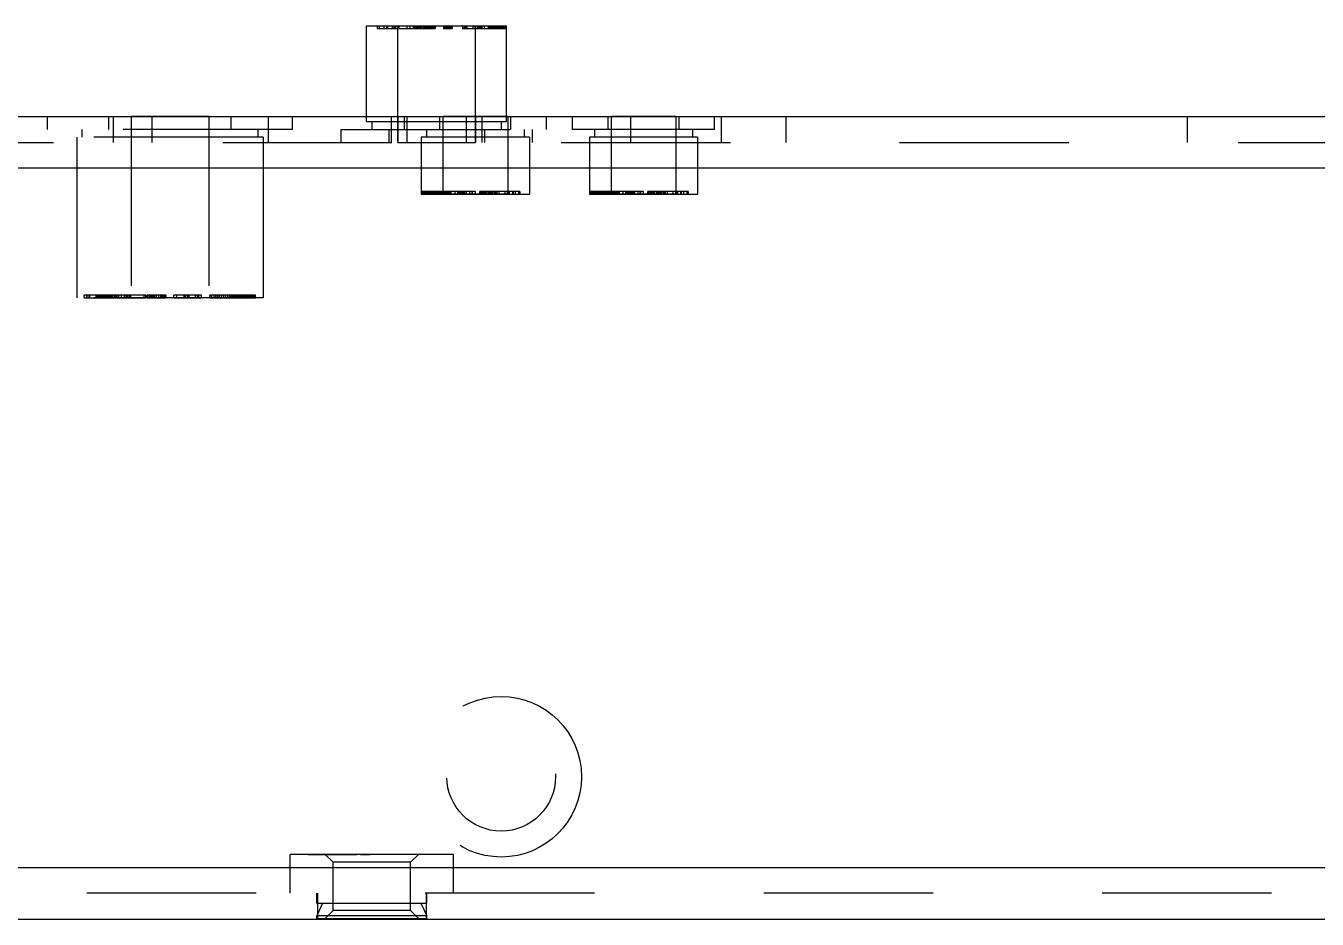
# Model space of a CAD drawing. Header units: millimetres. Extents: x 0 to 1189, y 25 to 866.
# Drawn here: x 193.53 to 243.43, y 264.84 to 299.34 of the extents above; entities that cross this region are included whole.
import ezdxf

# ---------------------------------------------------------------- set-up
doc = ezdxf.new("R2010")
doc.units = ezdxf.units.MM
doc.header["$LTSCALE"] = 65.395
doc.linetypes.add('HIDDEN', pattern=[0.2, 0.1, -0.1])
doc.layers.get('0').update_dxf_attribs({"linetype": 'CONTINUOUS'})
doc.layers.add('02___PRT_ALL_AXES', color=7, linetype='CONTINUOUS')
doc.layers.add('DEFAULT_2', color=8, linetype='HIDDEN')

msp = doc.modelspace()

# ---------------------------------------------------------------- linework, layer by layer
at = {"color": 7, "linetype": 'Continuous'}
for p, q in [((206.702, 295.838), (206.702, 299.338)), ((206.702, 299.338), (212.102, 299.338)), ((207.123, 299.238), (207.123, 299.338)), ((207.123, 299.238), (207.193, 299.238)), ((207.193, 299.238), (207.193, 299.338)), ((207.374, 299.238), (207.374, 299.338)), ((207.374, 299.238), (207.488, 299.238)), ((207.488, 299.238), (207.488, 299.338)), ((207.705, 299.238), (207.705, 299.338)), ((207.705, 299.238), (207.806, 299.238)), ((207.806, 299.238), (207.806, 299.338)), ((208.763, 299.238), (208.763, 299.338)), ((208.763, 299.238), (208.937, 299.238)), ((208.81, 299.338), (208.81, 299.238)), ((208.932, 299.338), (208.932, 299.238)), ((208.937, 299.238), (208.937, 299.338)), ((211.053, 299.238), (211.053, 299.338)), ((211.053, 299.238), (211.151, 299.238)), ((211.151, 299.238), (211.151, 299.338)), ((211.647, 299.238), (211.647, 299.338)), ((211.647, 299.238), (211.703, 299.238)), ((211.703, 299.238), (211.703, 299.338)), ((212.021, 299.238), (212.021, 299.338)), ((212.021, 299.238), (212.051, 299.238)), ((212.051, 299.238), (212.051, 299.338)), ((212.102, 295.838), (212.102, 299.338))]:
    msp.add_line(p, q, dxfattribs=at)
at = {"color": 3, "linetype": 'Continuous'}
for p, q in [((161.902, 295.838), (571.902, 295.838)), ((351.872, 293.838), (160.902, 293.838)), ((160.902, 266.838), (572.902, 266.838)), ((160.902, 264.838), (572.902, 264.838))]:
    msp.add_line(p, q, dxfattribs=at)
at = {"layer": '02___PRT_ALL_AXES', "color": 7, "linetype": 'Continuous'}
for p, q in [((206.702, 295.838), (206.702, 299.338)), ((212.102, 295.838), (212.102, 299.338))]:
    msp.add_line(p, q, dxfattribs=at)
at = {"layer": '02___PRT_ALL_AXES', "color": 8, "linetype": 'HIDDEN'}
for p, q in [((207.902, 294.838), (207.902, 299.338)), ((207.902, 299.338), (210.902, 299.338)), ((210.902, 294.838), (210.902, 299.338)), ((197.602, 295.838), (197.602, 288.838)), ((200.602, 295.838), (197.602, 295.838)), ((200.602, 295.838), (200.602, 288.838)), ((206.702, 295.638), (206.702, 295.838)), ((209.652, 295.838), (209.652, 292.838)), ((212.152, 295.838), (209.652, 295.838)), ((212.102, 295.638), (212.102, 295.838)), ((212.152, 295.838), (212.152, 292.838)), ((216.152, 295.838), (216.152, 292.838)), ((218.652, 295.838), (216.152, 295.838)), ((218.652, 295.838), (218.652, 292.838)), ((195.502, 295.038), (195.502, 288.838)), ((202.702, 295.038), (202.702, 288.838)), ((208.812, 295.038), (208.812, 292.838)), ((212.992, 295.038), (212.992, 292.838)), ((215.312, 295.038), (215.312, 292.838)), ((219.492, 295.038), (219.492, 292.838)), ((207.902, 294.838), (210.902, 294.838)), ((212.152, 292.838), (209.652, 292.838)), ((218.652, 292.838), (216.152, 292.838)), ((202.702, 288.838), (195.502, 288.838))]:
    msp.add_line(p, q, dxfattribs=at)
at = {"layer": 'DEFAULT_2', "color": 8, "linetype": 'HIDDEN'}
for p, q in [((207.193, 299.238), (207.374, 299.238)), ((207.488, 299.238), (207.705, 299.238)), ((207.508, 299.338), (207.508, 299.238)), ((207.749, 299.338), (207.749, 299.238)), ((207.806, 299.238), (208.502, 299.238)), ((207.819, 299.338), (207.819, 299.238)), ((207.947, 299.338), (207.947, 299.238)), ((208.261, 299.338), (208.261, 299.238)), ((208.374, 299.338), (208.374, 299.238)), ((208.502, 299.338), (208.502, 299.238)), ((208.53, 299.338), (208.53, 299.238)), ((208.53, 299.238), (208.763, 299.238)), ((208.538, 299.338), (208.538, 299.238)), ((208.565, 299.338), (208.565, 299.238)), ((208.618, 299.338), (208.618, 299.238)), ((208.632, 299.338), (208.632, 299.238)), ((208.644, 299.338), (208.644, 299.238)), ((208.66, 299.338), (208.66, 299.238)), ((208.676, 299.338), (208.676, 299.238)), ((208.691, 299.338), (208.691, 299.238)), ((208.697, 299.338), (208.697, 299.238)), ((208.712, 299.338), (208.712, 299.238)), ((208.762, 299.338), (208.762, 299.238)), ((208.796, 299.338), (208.796, 299.238)), ((208.815, 299.338), (208.815, 299.238)), ((208.885, 299.338), (208.885, 299.238)), ((208.887, 299.338), (208.887, 299.238)), ((208.905, 299.338), (208.905, 299.238)), ((208.922, 299.338), (208.922, 299.238)), ((208.937, 299.238), (209.353, 299.238)), ((208.986, 299.338), (208.986, 299.238)), ((208.992, 299.338), (208.992, 299.238)), ((209.004, 299.338), (209.004, 299.238)), ((209.017, 299.338), (209.017, 299.238)), ((209.034, 299.338), (209.034, 299.238)), ((209.039, 299.338), (209.039, 299.238)), ((209.073, 299.338), (209.073, 299.238)), ((209.075, 299.338), (209.075, 299.238)), ((209.084, 299.338), (209.084, 299.238)), ((209.104, 299.338), (209.104, 299.238)), ((209.107, 299.338), (209.107, 299.238)), ((209.133, 299.338), (209.133, 299.238)), ((209.135, 299.338), (209.135, 299.238)), ((209.157, 299.338), (209.157, 299.238)), ((209.158, 299.338), (209.158, 299.238)), ((209.162, 299.338), (209.162, 299.238)), ((209.171, 299.338), (209.171, 299.238)), ((209.177, 299.338), (209.177, 299.238)), ((209.18, 299.338), (209.18, 299.238)), ((209.184, 299.338), (209.184, 299.238)), ((209.213, 299.338), (209.213, 299.238)), ((209.223, 299.338), (209.223, 299.238)), ((209.231, 299.338), (209.231, 299.238)), ((209.242, 299.338), (209.242, 299.238)), ((209.251, 299.338), (209.251, 299.238)), ((209.253, 299.338), (209.253, 299.238)), ((209.264, 299.338), (209.264, 299.238)), ((209.279, 299.338), (209.279, 299.238)), ((209.282, 299.338), (209.282, 299.238)), ((209.286, 299.338), (209.286, 299.238)), ((209.306, 299.338), (209.306, 299.238)), ((209.344, 299.338), (209.344, 299.238)), ((209.35, 299.338), (209.35, 299.238)), ((209.353, 299.338), (209.353, 299.238)), ((209.67, 299.338), (209.67, 299.238)), ((209.67, 299.238), (210.009, 299.238)), ((209.686, 299.338), (209.686, 299.238)), ((209.724, 299.338), (209.724, 299.238)), ((209.749, 299.338), (209.749, 299.238)), ((209.779, 299.338), (209.779, 299.238)), ((209.811, 299.338), (209.811, 299.238)), ((209.819, 299.338), (209.819, 299.238)), ((209.82, 299.338), (209.82, 299.238)), ((209.828, 299.338), (209.828, 299.238)), ((209.851, 299.338), (209.851, 299.238)), ((209.86, 299.338), (209.86, 299.238)), ((209.86, 299.338), (209.86, 299.238)), ((209.869, 299.338), (209.869, 299.238)), ((209.9, 299.338), (209.9, 299.238)), ((209.931, 299.338), (209.931, 299.238)), ((209.956, 299.338), (209.956, 299.238)), ((209.993, 299.338), (209.993, 299.238)), ((210.009, 299.338), (210.009, 299.238)), ((210.4, 299.338), (210.4, 299.238)), ((210.4, 299.238), (211.053, 299.238)), ((210.467, 299.338), (210.467, 299.238)), ((210.475, 299.338), (210.475, 299.238)), ((210.518, 299.338), (210.518, 299.238)), ((210.567, 299.338), (210.567, 299.238)), ((210.569, 299.338), (210.569, 299.238)), ((210.804, 299.338), (210.804, 299.238)), ((210.879, 299.338), (210.879, 299.238)), ((210.906, 299.338), (210.906, 299.238)), ((210.979, 299.338), (210.979, 299.238)), ((210.981, 299.338), (210.981, 299.238)), ((211.074, 299.338), (211.074, 299.238)), ((211.106, 299.338), (211.106, 299.238)), ((211.134, 299.338), (211.134, 299.238)), ((211.149, 299.338), (211.149, 299.238)), ((211.151, 299.238), (211.647, 299.238)), ((211.238, 299.338), (211.238, 299.238)), ((211.398, 299.338), (211.398, 299.238)), ((211.4, 299.338), (211.4, 299.238)), ((211.428, 299.338), (211.428, 299.238)), ((211.438, 299.338), (211.438, 299.238)), ((211.471, 299.338), (211.471, 299.238)), ((211.504, 299.338), (211.504, 299.238)), ((211.507, 299.338), (211.507, 299.238)), ((211.519, 299.338), (211.519, 299.238)), ((211.531, 299.338), (211.531, 299.238)), ((211.551, 299.338), (211.551, 299.238)), ((211.556, 299.338), (211.556, 299.238)), ((211.558, 299.338), (211.558, 299.238)), ((211.57, 299.338), (211.57, 299.238)), ((211.614, 299.338), (211.614, 299.238)), ((211.626, 299.338), (211.626, 299.238)), ((211.653, 299.338), (211.653, 299.238)), ((211.697, 299.338), (211.697, 299.238)), ((211.703, 299.238), (212.021, 299.238)), ((211.706, 299.338), (211.706, 299.238)), ((211.733, 299.338), (211.733, 299.238)), ((211.764, 299.338), (211.764, 299.238)), ((211.766, 299.338), (211.766, 299.238)), ((211.798, 299.338), (211.798, 299.238)), ((211.805, 299.338), (211.805, 299.238)), ((211.825, 299.338), (211.825, 299.238)), ((211.849, 299.338), (211.849, 299.238)), ((211.863, 299.338), (211.863, 299.238)), ((211.88, 299.338), (211.88, 299.238)), ((211.894, 299.338), (211.894, 299.238)), ((211.916, 299.338), (211.916, 299.238)), ((211.919, 299.338), (211.919, 299.238)), ((211.944, 299.338), (211.944, 299.238)), ((211.944, 299.338), (211.944, 299.238)), ((211.947, 299.338), (211.947, 299.238)), ((211.98, 299.338), (211.98, 299.238)), ((212.013, 299.338), (212.013, 299.238)), ((212.051, 299.238), (212.052, 299.238)), ((212.052, 299.338), (212.052, 299.238)), ((194.368, 295.338), (194.368, 295.838)), ((196.735, 295.338), (196.735, 295.838)), ((196.902, 295.838), (196.902, 294.838)), ((197.602, 295.838), (197.602, 294.838)), ((198.402, 295.838), (198.402, 294.838)), ((200.602, 295.838), (200.602, 294.838)), ((201.469, 295.338), (201.469, 295.838)), ((202.902, 295.838), (202.902, 294.838)), ((203.836, 295.338), (203.836, 295.838)), ((206.702, 295.638), (206.702, 295.838)), ((206.702, 295.638), (212.102, 295.638)), ((206.902, 295.638), (206.902, 295.338)), ((207.652, 295.838), (207.652, 294.838)), ((207.902, 295.838), (207.902, 294.838)), ((208.16, 295.338), (208.16, 295.838)), ((208.252, 295.838), (208.252, 294.838)), ((209.531, 295.338), (209.531, 295.838)), ((209.652, 295.838), (209.652, 294.838)), ((210.552, 295.838), (210.552, 294.838)), ((210.902, 295.838), (210.902, 294.838)), ((211.152, 295.838), (211.152, 294.838)), ((211.902, 295.638), (211.902, 295.338)), ((212.102, 295.638), (212.102, 295.838)), ((212.152, 295.838), (212.152, 294.838)), ((212.273, 295.338), (212.273, 295.838)), ((213.645, 295.338), (213.645, 295.838)), ((214.66, 295.338), (214.66, 295.838)), ((216.031, 295.338), (216.031, 295.838)), ((216.152, 295.838), (216.152, 294.838)), ((216.902, 295.838), (216.902, 294.838)), ((218.652, 295.838), (218.652, 294.838)), ((218.773, 295.338), (218.773, 295.838)), ((220.145, 295.338), (220.145, 295.838)), ((220.402, 295.838), (220.402, 294.838)), ((222.902, 295.838), (222.902, 294.838)), ((238.402, 295.838), (238.402, 294.838)), ((203.836, 295.338), (194.368, 295.338)), ((195.502, 295.038), (195.502, 288.838)), ((202.702, 295.038), (195.502, 295.038)), ((195.702, 295.338), (195.702, 295.038)), ((202.502, 295.338), (202.502, 295.038)), ((202.702, 295.038), (202.702, 288.838)), ((205.707, 295.338), (205.707, 294.838)), ((205.707, 295.338), (213.645, 295.338)), ((207.555, 295.338), (207.555, 294.838)), ((208.812, 295.038), (208.812, 292.838)), ((212.992, 295.038), (208.812, 295.038)), ((209.012, 295.338), (209.012, 295.038)), ((211.25, 295.338), (211.25, 294.838)), ((212.792, 295.338), (212.792, 295.038)), ((212.992, 295.038), (212.992, 292.838)), ((213.097, 295.338), (213.097, 294.838)), ((220.145, 295.338), (214.66, 295.338)), ((215.312, 295.038), (215.312, 292.838)), ((219.492, 295.038), (215.312, 295.038)), ((215.512, 295.338), (215.512, 295.038)), ((219.292, 295.338), (219.292, 295.038)), ((219.492, 295.038), (219.492, 292.838)), ((161.902, 294.838), (351.872, 294.838)), ((208.839, 292.838), (208.839, 292.938)), ((210.22, 292.938), (208.839, 292.938)), ((208.842, 292.838), (208.842, 292.938)), ((208.86, 292.838), (208.86, 292.938)), ((208.862, 292.938), (208.862, 292.838)), ((208.881, 292.838), (208.881, 292.938)), ((208.886, 292.838), (208.886, 292.938)), ((208.914, 292.838), (208.914, 292.938)), ((208.915, 292.838), (208.915, 292.938)), ((208.92, 292.838), (208.92, 292.938)), ((208.924, 292.838), (208.924, 292.938)), ((208.926, 292.838), (208.926, 292.938)), ((208.931, 292.838), (208.931, 292.938)), ((208.948, 292.838), (208.948, 292.938)), ((208.959, 292.838), (208.959, 292.938)), ((208.961, 292.838), (208.961, 292.938)), ((208.964, 292.838), (208.964, 292.938)), ((208.975, 292.838), (208.975, 292.938)), ((208.979, 292.838), (208.979, 292.938)), ((209.013, 292.838), (209.013, 292.938)), ((209.014, 292.838), (209.014, 292.938)), ((209.02, 292.838), (209.02, 292.938)), ((209.033, 292.838), (209.033, 292.938)), ((209.046, 292.838), (209.046, 292.938)), ((209.06, 292.838), (209.06, 292.938)), ((209.081, 292.838), (209.081, 292.938)), ((209.097, 292.838), (209.097, 292.938)), ((209.13, 292.838), (209.13, 292.938)), ((209.135, 292.838), (209.135, 292.938)), ((209.166, 292.838), (209.166, 292.938)), ((209.173, 292.838), (209.173, 292.938)), ((209.177, 292.838), (209.177, 292.938)), ((209.206, 292.838), (209.206, 292.938)), ((209.224, 292.838), (209.224, 292.938)), ((209.235, 292.838), (209.235, 292.938)), ((209.237, 292.838), (209.237, 292.938)), ((209.244, 292.838), (209.244, 292.938)), ((209.261, 292.838), (209.261, 292.938)), ((209.277, 292.838), (209.277, 292.938)), ((209.282, 292.838), (209.282, 292.938)), ((209.288, 292.838), (209.288, 292.938)), ((209.3, 292.838), (209.3, 292.938)), ((209.302, 292.838), (209.302, 292.938)), ((209.314, 292.838), (209.314, 292.938)), ((209.329, 292.838), (209.329, 292.938)), ((209.343, 292.838), (209.343, 292.938)), ((209.365, 292.838), (209.365, 292.938)), ((209.378, 292.838), (209.378, 292.938)), ((209.385, 292.838), (209.385, 292.938)), ((209.391, 292.838), (209.391, 292.938)), ((209.392, 292.838), (209.392, 292.938)), ((209.403, 292.838), (209.403, 292.938)), ((209.409, 292.838), (209.409, 292.938)), ((209.418, 292.838), (209.418, 292.938)), ((209.423, 292.838), (209.423, 292.938)), ((209.429, 292.838), (209.429, 292.938)), ((209.43, 292.838), (209.43, 292.938)), ((209.436, 292.838), (209.436, 292.938)), ((209.444, 292.838), (209.444, 292.938)), ((209.447, 292.838), (209.447, 292.938)), ((209.457, 292.838), (209.457, 292.938)), ((209.458, 292.838), (209.458, 292.938)), ((209.46, 292.838), (209.46, 292.938)), ((209.464, 292.838), (209.464, 292.938)), ((209.468, 292.838), (209.468, 292.938)), ((209.469, 292.838), (209.469, 292.938)), ((209.478, 292.838), (209.478, 292.938)), ((209.492, 292.838), (209.492, 292.938)), ((209.493, 292.838), (209.493, 292.938)), ((209.5, 292.838), (209.5, 292.938)), ((209.519, 292.838), (209.519, 292.938)), ((209.526, 292.838), (209.526, 292.938)), ((209.531, 292.838), (209.531, 292.938)), ((209.534, 292.838), (209.534, 292.938)), ((209.534, 292.838), (209.534, 292.938)), ((209.536, 292.838), (209.536, 292.938)), ((209.537, 292.938), (209.537, 292.838)), ((209.539, 292.838), (209.539, 292.938)), ((209.54, 292.838), (209.54, 292.938)), ((209.542, 292.838), (209.542, 292.938)), ((209.544, 292.838), (209.544, 292.938)), ((209.545, 292.838), (209.545, 292.938)), ((209.551, 292.838), (209.551, 292.938)), ((209.559, 292.838), (209.559, 292.938)), ((209.578, 292.838), (209.578, 292.938)), ((209.586, 292.838), (209.586, 292.938)), ((209.601, 292.838), (209.601, 292.938)), ((209.609, 292.938), (209.609, 292.838)), ((209.618, 292.838), (209.618, 292.938)), ((209.654, 292.838), (209.654, 292.938)), ((209.669, 292.838), (209.669, 292.938)), ((209.672, 292.838), (209.672, 292.938)), ((209.673, 292.838), (209.673, 292.938)), ((209.708, 292.838), (209.708, 292.938)), ((209.721, 292.838), (209.721, 292.938)), ((209.757, 292.838), (209.757, 292.938)), ((209.757, 292.838), (209.757, 292.938)), ((209.761, 292.838), (209.761, 292.938)), ((209.776, 292.838), (209.776, 292.938)), ((209.791, 292.838), (209.791, 292.938)), ((209.821, 292.838), (209.821, 292.938)), ((209.823, 292.838), (209.823, 292.938)), ((209.828, 292.838), (209.828, 292.938)), ((209.838, 292.838), (209.838, 292.938)), ((209.843, 292.838), (209.843, 292.938)), ((209.879, 292.838), (209.879, 292.938)), ((209.889, 292.838), (209.889, 292.938)), ((209.891, 292.838), (209.891, 292.938)), ((209.895, 292.838), (209.895, 292.938)), ((209.937, 292.838), (209.937, 292.938)), ((209.965, 292.838), (209.965, 292.938)), ((209.974, 292.838), (209.974, 292.938)), ((210.117, 292.838), (210.117, 292.938)), ((210.22, 292.838), (210.22, 292.938)), ((210.235, 292.838), (210.235, 292.938)), ((210.902, 292.938), (210.235, 292.938)), ((210.236, 292.838), (210.236, 292.938)), ((210.252, 292.838), (210.252, 292.938)), ((210.282, 292.838), (210.282, 292.938)), ((210.297, 292.838), (210.297, 292.938)), ((210.312, 292.838), (210.312, 292.938)), ((210.322, 292.838), (210.322, 292.938)), ((210.324, 292.838), (210.324, 292.938)), ((210.343, 292.838), (210.343, 292.938)), ((210.347, 292.838), (210.347, 292.938)), ((210.353, 292.838), (210.353, 292.938)), ((210.368, 292.838), (210.368, 292.938)), ((210.38, 292.838), (210.38, 292.938)), ((210.394, 292.838), (210.394, 292.938)), ((210.411, 292.938), (210.411, 292.838)), ((210.422, 292.838), (210.422, 292.938)), ((210.432, 292.838), (210.432, 292.938)), ((210.434, 292.838), (210.434, 292.938)), ((210.481, 292.838), (210.481, 292.938)), ((210.485, 292.838), (210.485, 292.938)), ((210.541, 292.838), (210.541, 292.938)), ((210.56, 292.838), (210.56, 292.938)), ((210.691, 292.838), (210.691, 292.938)), ((210.763, 292.938), (210.763, 292.838)), ((210.798, 292.838), (210.798, 292.938)), ((210.902, 292.838), (210.902, 292.938)), ((211.07, 292.838), (211.07, 292.938)), ((212.625, 292.938), (211.07, 292.938)), ((211.073, 292.838), (211.073, 292.938)), ((211.081, 292.838), (211.081, 292.938)), ((211.11, 292.838), (211.11, 292.938)), ((211.111, 292.838), (211.111, 292.938)), ((211.151, 292.838), (211.151, 292.938)), ((211.157, 292.838), (211.157, 292.938)), ((211.158, 292.838), (211.158, 292.938)), ((211.165, 292.838), (211.165, 292.938)), ((211.173, 292.838), (211.173, 292.938)), ((211.198, 292.838), (211.198, 292.938)), ((211.207, 292.838), (211.207, 292.938)), ((211.209, 292.838), (211.209, 292.938)), ((211.214, 292.938), (211.214, 292.838)), ((211.239, 292.838), (211.239, 292.938)), ((211.273, 292.838), (211.273, 292.938)), ((211.295, 292.838), (211.295, 292.938)), ((211.329, 292.838), (211.329, 292.938)), ((211.397, 292.838), (211.397, 292.938)), ((211.403, 292.838), (211.403, 292.938)), ((211.453, 292.838), (211.453, 292.938)), ((211.461, 292.838), (211.461, 292.938)), ((211.494, 292.838), (211.494, 292.938)), ((211.534, 292.838), (211.534, 292.938)), ((211.564, 292.838), (211.564, 292.938)), ((211.591, 292.838), (211.591, 292.938)), ((211.656, 292.838), (211.656, 292.938)), ((211.704, 292.838), (211.704, 292.938)), ((211.719, 292.938), (211.719, 292.838)), ((211.747, 292.838), (211.747, 292.938)), ((211.824, 292.838), (211.824, 292.938)), ((212.052, 292.838), (212.052, 292.938)), ((212.137, 292.938), (212.137, 292.838)), ((212.143, 292.838), (212.143, 292.938)), ((212.189, 292.838), (212.189, 292.938)), ((212.207, 292.938), (212.207, 292.838)), ((212.348, 292.838), (212.348, 292.938)), ((212.36, 292.938), (212.36, 292.838)), ((212.442, 292.938), (212.442, 292.838)), ((212.573, 292.938), (212.573, 292.838)), ((212.625, 292.938), (212.625, 292.838)), ((215.339, 292.838), (215.339, 292.938)), ((216.72, 292.938), (215.339, 292.938)), ((215.342, 292.838), (215.342, 292.938)), ((215.36, 292.838), (215.36, 292.938)), ((215.362, 292.938), (215.362, 292.838)), ((215.381, 292.838), (215.381, 292.938)), ((215.386, 292.838), (215.386, 292.938)), ((215.414, 292.838), (215.414, 292.938)), ((215.415, 292.838), (215.415, 292.938)), ((215.42, 292.838), (215.42, 292.938)), ((215.424, 292.838), (215.424, 292.938)), ((215.426, 292.838), (215.426, 292.938)), ((215.431, 292.838), (215.431, 292.938)), ((215.448, 292.838), (215.448, 292.938)), ((215.459, 292.838), (215.459, 292.938)), ((215.461, 292.838), (215.461, 292.938)), ((215.464, 292.838), (215.464, 292.938)), ((215.475, 292.838), (215.475, 292.938)), ((215.479, 292.838), (215.479, 292.938)), ((215.513, 292.838), (215.513, 292.938)), ((215.514, 292.838), (215.514, 292.938)), ((215.52, 292.838), (215.52, 292.938)), ((215.533, 292.838), (215.533, 292.938)), ((215.546, 292.838), (215.546, 292.938)), ((215.56, 292.838), (215.56, 292.938)), ((215.581, 292.838), (215.581, 292.938)), ((215.597, 292.838), (215.597, 292.938)), ((215.63, 292.838), (215.63, 292.938)), ((215.635, 292.838), (215.635, 292.938)), ((215.666, 292.838), (215.666, 292.938)), ((215.673, 292.838), (215.673, 292.938)), ((215.677, 292.838), (215.677, 292.938)), ((215.706, 292.838), (215.706, 292.938)), ((215.724, 292.838), (215.724, 292.938)), ((215.735, 292.838), (215.735, 292.938)), ((215.737, 292.838), (215.737, 292.938)), ((215.744, 292.838), (215.744, 292.938)), ((215.761, 292.838), (215.761, 292.938)), ((215.777, 292.838), (215.777, 292.938)), ((215.782, 292.838), (215.782, 292.938)), ((215.788, 292.838), (215.788, 292.938)), ((215.8, 292.838), (215.8, 292.938)), ((215.802, 292.838), (215.802, 292.938)), ((215.814, 292.838), (215.814, 292.938)), ((215.829, 292.838), (215.829, 292.938)), ((215.843, 292.838), (215.843, 292.938)), ((215.865, 292.838), (215.865, 292.938)), ((215.878, 292.838), (215.878, 292.938)), ((215.885, 292.838), (215.885, 292.938)), ((215.891, 292.838), (215.891, 292.938)), ((215.892, 292.838), (215.892, 292.938)), ((215.903, 292.838), (215.903, 292.938)), ((215.909, 292.838), (215.909, 292.938)), ((215.918, 292.838), (215.918, 292.938)), ((215.923, 292.838), (215.923, 292.938)), ((215.929, 292.838), (215.929, 292.938)), ((215.93, 292.838), (215.93, 292.938)), ((215.936, 292.838), (215.936, 292.938)), ((215.944, 292.838), (215.944, 292.938)), ((215.947, 292.838), (215.947, 292.938)), ((215.957, 292.838), (215.957, 292.938)), ((215.958, 292.838), (215.958, 292.938)), ((215.96, 292.838), (215.96, 292.938)), ((215.964, 292.838), (215.964, 292.938)), ((215.968, 292.838), (215.968, 292.938)), ((215.969, 292.838), (215.969, 292.938)), ((215.978, 292.838), (215.978, 292.938)), ((215.992, 292.838), (215.992, 292.938)), ((215.993, 292.838), (215.993, 292.938)), ((216, 292.838), (216, 292.938)), ((216.019, 292.838), (216.019, 292.938)), ((216.026, 292.838), (216.026, 292.938)), ((216.031, 292.838), (216.031, 292.938)), ((216.034, 292.838), (216.034, 292.938)), ((216.034, 292.838), (216.034, 292.938)), ((216.036, 292.838), (216.036, 292.938)), ((216.037, 292.938), (216.037, 292.838)), ((216.039, 292.838), (216.039, 292.938)), ((216.04, 292.838), (216.04, 292.938)), ((216.042, 292.838), (216.042, 292.938)), ((216.044, 292.838), (216.044, 292.938)), ((216.045, 292.838), (216.045, 292.938)), ((216.051, 292.838), (216.051, 292.938)), ((216.059, 292.838), (216.059, 292.938)), ((216.078, 292.838), (216.078, 292.938)), ((216.086, 292.838), (216.086, 292.938)), ((216.101, 292.838), (216.101, 292.938)), ((216.109, 292.938), (216.109, 292.838)), ((216.118, 292.838), (216.118, 292.938)), ((216.154, 292.838), (216.154, 292.938)), ((216.169, 292.838), (216.169, 292.938)), ((216.172, 292.838), (216.172, 292.938)), ((216.173, 292.838), (216.173, 292.938)), ((216.208, 292.838), (216.208, 292.938)), ((216.221, 292.838), (216.221, 292.938)), ((216.257, 292.838), (216.257, 292.938)), ((216.257, 292.838), (216.257, 292.938)), ((216.261, 292.838), (216.261, 292.938)), ((216.276, 292.838), (216.276, 292.938)), ((216.291, 292.838), (216.291, 292.938)), ((216.321, 292.838), (216.321, 292.938)), ((216.323, 292.838), (216.323, 292.938)), ((216.328, 292.838), (216.328, 292.938)), ((216.338, 292.838), (216.338, 292.938)), ((216.343, 292.838), (216.343, 292.938)), ((216.379, 292.838), (216.379, 292.938)), ((216.389, 292.838), (216.389, 292.938)), ((216.391, 292.838), (216.391, 292.938)), ((216.395, 292.838), (216.395, 292.938)), ((216.437, 292.838), (216.437, 292.938)), ((216.465, 292.838), (216.465, 292.938)), ((216.474, 292.838), (216.474, 292.938)), ((216.617, 292.838), (216.617, 292.938)), ((216.72, 292.838), (216.72, 292.938)), ((216.735, 292.838), (216.735, 292.938)), ((217.402, 292.938), (216.735, 292.938)), ((216.736, 292.838), (216.736, 292.938)), ((216.752, 292.838), (216.752, 292.938)), ((216.782, 292.838), (216.782, 292.938)), ((216.797, 292.838), (216.797, 292.938)), ((216.812, 292.838), (216.812, 292.938)), ((216.822, 292.838), (216.822, 292.938)), ((216.824, 292.838), (216.824, 292.938)), ((216.843, 292.838), (216.843, 292.938)), ((216.847, 292.838), (216.847, 292.938)), ((216.853, 292.838), (216.853, 292.938)), ((216.868, 292.838), (216.868, 292.938)), ((216.88, 292.838), (216.88, 292.938)), ((216.894, 292.838), (216.894, 292.938)), ((216.911, 292.938), (216.911, 292.838)), ((216.922, 292.838), (216.922, 292.938)), ((216.932, 292.838), (216.932, 292.938)), ((216.934, 292.838), (216.934, 292.938)), ((216.981, 292.838), (216.981, 292.938)), ((216.985, 292.838), (216.985, 292.938)), ((217.041, 292.838), (217.041, 292.938)), ((217.06, 292.838), (217.06, 292.938)), ((217.191, 292.838), (217.191, 292.938)), ((217.263, 292.938), (217.263, 292.838)), ((217.298, 292.838), (217.298, 292.938)), ((217.402, 292.838), (217.402, 292.938)), ((217.57, 292.838), (217.57, 292.938)), ((219.125, 292.938), (217.57, 292.938)), ((217.573, 292.838), (217.573, 292.938)), ((217.581, 292.838), (217.581, 292.938)), ((217.61, 292.838), (217.61, 292.938)), ((217.611, 292.838), (217.611, 292.938)), ((217.651, 292.838), (217.651, 292.938)), ((217.657, 292.838), (217.657, 292.938)), ((217.658, 292.838), (217.658, 292.938)), ((217.665, 292.838), (217.665, 292.938)), ((217.673, 292.838), (217.673, 292.938)), ((217.698, 292.838), (217.698, 292.938)), ((217.707, 292.838), (217.707, 292.938)), ((217.709, 292.838), (217.709, 292.938)), ((217.714, 292.938), (217.714, 292.838)), ((217.739, 292.838), (217.739, 292.938)), ((217.773, 292.838), (217.773, 292.938)), ((217.795, 292.838), (217.795, 292.938)), ((217.829, 292.838), (217.829, 292.938)), ((217.897, 292.838), (217.897, 292.938)), ((217.903, 292.838), (217.903, 292.938)), ((217.953, 292.838), (217.953, 292.938)), ((217.961, 292.838), (217.961, 292.938)), ((217.994, 292.838), (217.994, 292.938)), ((218.034, 292.838), (218.034, 292.938)), ((218.064, 292.838), (218.064, 292.938)), ((218.091, 292.838), (218.091, 292.938)), ((218.156, 292.838), (218.156, 292.938)), ((218.204, 292.838), (218.204, 292.938)), ((218.219, 292.938), (218.219, 292.838)), ((218.247, 292.838), (218.247, 292.938)), ((218.324, 292.838), (218.324, 292.938)), ((218.552, 292.838), (218.552, 292.938)), ((218.637, 292.938), (218.637, 292.838)), ((218.643, 292.838), (218.643, 292.938)), ((218.689, 292.838), (218.689, 292.938)), ((218.707, 292.938), (218.707, 292.838)), ((218.848, 292.838), (218.848, 292.938)), ((218.86, 292.938), (218.86, 292.838)), ((218.942, 292.938), (218.942, 292.838)), ((219.073, 292.938), (219.073, 292.838)), ((219.125, 292.938), (219.125, 292.838)), ((208.812, 292.838), (212.992, 292.838)), ((215.312, 292.838), (219.492, 292.838)), ((195.785, 288.838), (195.785, 288.938)), ((198.167, 288.938), (195.785, 288.938)), ((195.89, 288.838), (195.89, 288.938)), ((195.907, 288.838), (195.907, 288.938)), ((195.985, 288.838), (195.985, 288.938)), ((196.012, 288.838), (196.012, 288.938)), ((196.246, 288.838), (196.246, 288.938)), ((196.256, 288.838), (196.256, 288.938)), ((196.272, 288.838), (196.272, 288.938)), ((196.296, 288.838), (196.296, 288.938)), ((196.32, 288.838), (196.32, 288.938)), ((196.362, 288.838), (196.362, 288.938)), ((196.375, 288.838), (196.375, 288.938)), ((196.376, 288.838), (196.376, 288.938)), ((196.398, 288.838), (196.398, 288.938)), ((196.403, 288.838), (196.403, 288.938)), ((196.407, 288.838), (196.407, 288.938)), ((196.418, 288.838), (196.418, 288.938)), ((196.442, 288.838), (196.442, 288.938)), ((196.466, 288.838), (196.466, 288.938)), ((196.499, 288.838), (196.499, 288.938)), ((196.519, 288.838), (196.519, 288.938)), ((196.541, 288.838), (196.541, 288.938)), ((196.561, 288.838), (196.561, 288.938)), ((196.57, 288.838), (196.57, 288.938)), ((196.608, 288.838), (196.608, 288.938)), ((196.628, 288.838), (196.628, 288.938)), ((196.631, 288.838), (196.631, 288.938)), ((196.642, 288.838), (196.642, 288.938)), ((196.659, 288.838), (196.659, 288.938)), ((196.665, 288.838), (196.665, 288.938)), ((196.683, 288.838), (196.683, 288.938)), ((196.699, 288.838), (196.699, 288.938)), ((196.721, 288.838), (196.721, 288.938)), ((196.726, 288.838), (196.726, 288.938)), ((196.73, 288.838), (196.73, 288.938)), ((196.733, 288.838), (196.733, 288.938)), ((196.734, 288.838), (196.734, 288.938)), ((196.74, 288.838), (196.74, 288.938)), ((196.765, 288.838), (196.765, 288.938)), ((196.781, 288.838), (196.781, 288.938)), ((196.81, 288.838), (196.81, 288.938)), ((196.816, 288.838), (196.816, 288.938)), ((196.823, 288.838), (196.823, 288.938)), ((196.836, 288.838), (196.836, 288.938)), ((196.839, 288.838), (196.839, 288.938)), ((196.859, 288.838), (196.859, 288.938)), ((196.892, 288.838), (196.892, 288.938)), ((196.962, 288.838), (196.962, 288.938)), ((196.976, 288.838), (196.976, 288.938)), ((197.026, 288.838), (197.026, 288.938)), ((197.057, 288.838), (197.057, 288.938)), ((197.132, 288.838), (197.132, 288.938)), ((197.231, 288.838), (197.231, 288.938)), ((197.344, 288.838), (197.344, 288.938)), ((197.406, 288.838), (197.406, 288.938)), ((197.449, 288.838), (197.449, 288.938)), ((197.48, 288.838), (197.48, 288.938)), ((197.538, 288.838), (197.538, 288.938)), ((197.585, 288.838), (197.585, 288.938)), ((198.11, 288.838), (198.11, 288.938)), ((198.167, 288.838), (198.167, 288.938)), ((198.215, 288.838), (198.215, 288.938)), ((198.954, 288.938), (198.215, 288.938)), ((198.217, 288.838), (198.217, 288.938)), ((198.243, 288.838), (198.243, 288.938)), ((198.31, 288.838), (198.31, 288.938)), ((198.331, 288.838), (198.331, 288.938)), ((198.338, 288.838), (198.338, 288.938)), ((198.344, 288.838), (198.344, 288.938)), ((198.374, 288.838), (198.374, 288.938)), ((198.385, 288.838), (198.385, 288.938)), ((198.428, 288.838), (198.428, 288.938)), ((198.454, 288.838), (198.454, 288.938)), ((198.484, 288.838), (198.484, 288.938)), ((198.506, 288.838), (198.506, 288.938)), ((198.566, 288.838), (198.566, 288.938)), ((198.588, 288.838), (198.588, 288.938)), ((198.672, 288.838), (198.672, 288.938)), ((198.674, 288.838), (198.674, 288.938)), ((198.743, 288.838), (198.743, 288.938)), ((198.762, 288.838), (198.762, 288.938)), ((198.795, 288.838), (198.795, 288.938)), ((198.831, 288.838), (198.831, 288.938)), ((198.859, 288.838), (198.859, 288.938)), ((198.914, 288.838), (198.914, 288.938)), ((198.954, 288.838), (198.954, 288.938)), ((199.25, 288.838), (199.25, 288.938)), ((200.325, 288.938), (199.25, 288.938)), ((199.371, 288.838), (199.371, 288.938)), ((199.651, 288.838), (199.651, 288.938)), ((199.684, 288.838), (199.684, 288.938)), ((199.7, 288.838), (199.7, 288.938)), ((199.784, 288.838), (199.784, 288.938)), ((199.811, 288.838), (199.811, 288.938)), ((199.844, 288.838), (199.844, 288.938)), ((200.092, 288.838), (200.092, 288.938)), ((200.165, 288.838), (200.165, 288.938)), ((200.181, 288.838), (200.181, 288.938)), ((200.212, 288.838), (200.212, 288.938)), ((200.325, 288.838), (200.325, 288.938)), ((200.649, 288.838), (200.649, 288.938)), ((202.403, 288.938), (200.649, 288.938)), ((200.711, 288.838), (200.711, 288.938)), ((200.72, 288.838), (200.72, 288.938)), ((200.806, 288.838), (200.806, 288.938)), ((200.88, 288.838), (200.88, 288.938)), ((200.886, 288.838), (200.886, 288.938)), ((200.948, 288.838), (200.948, 288.938)), ((201.013, 288.838), (201.013, 288.938)), ((201.088, 288.838), (201.088, 288.938)), ((201.169, 288.838), (201.169, 288.938)), ((201.254, 288.838), (201.254, 288.938)), ((201.258, 288.838), (201.258, 288.938)), ((201.337, 288.838), (201.337, 288.938)), ((201.399, 288.838), (201.399, 288.938)), ((201.401, 288.838), (201.401, 288.938)), ((201.411, 288.838), (201.411, 288.938)), ((201.414, 288.838), (201.414, 288.938)), ((201.429, 288.838), (201.429, 288.938)), ((201.453, 288.838), (201.453, 288.938)), ((201.475, 288.838), (201.475, 288.938)), ((201.504, 288.838), (201.504, 288.938)), ((201.508, 288.838), (201.508, 288.938)), ((201.521, 288.838), (201.521, 288.938)), ((201.534, 288.838), (201.534, 288.938)), ((201.534, 288.838), (201.534, 288.938)), ((201.541, 288.838), (201.541, 288.938)), ((201.545, 288.838), (201.545, 288.938)), ((201.555, 288.838), (201.555, 288.938)), ((201.557, 288.838), (201.557, 288.938)), ((201.558, 288.838), (201.558, 288.938)), ((201.561, 288.838), (201.561, 288.938)), ((201.563, 288.838), (201.563, 288.938)), ((201.579, 288.838), (201.579, 288.938)), ((201.618, 288.838), (201.618, 288.938)), ((201.623, 288.838), (201.623, 288.938)), ((201.631, 288.838), (201.631, 288.938)), ((201.645, 288.838), (201.645, 288.938)), ((201.649, 288.838), (201.649, 288.938)), ((201.658, 288.838), (201.658, 288.938)), ((201.661, 288.838), (201.661, 288.938)), ((201.665, 288.838), (201.665, 288.938)), ((201.681, 288.838), (201.681, 288.938)), ((201.695, 288.838), (201.695, 288.938)), ((201.721, 288.838), (201.721, 288.938)), ((201.735, 288.838), (201.735, 288.938)), ((201.747, 288.838), (201.747, 288.938)), ((201.752, 288.838), (201.752, 288.938)), ((201.761, 288.838), (201.761, 288.938)), ((201.771, 288.838), (201.771, 288.938)), ((201.775, 288.838), (201.775, 288.938)), ((201.797, 288.838), (201.797, 288.938)), ((201.797, 288.838), (201.797, 288.938)), ((201.812, 288.838), (201.812, 288.938)), ((201.824, 288.838), (201.824, 288.938)), ((201.845, 288.838), (201.845, 288.938)), ((201.846, 288.838), (201.846, 288.938)), ((201.848, 288.838), (201.848, 288.938)), ((201.88, 288.838), (201.88, 288.938)), ((201.898, 288.838), (201.898, 288.938)), ((201.9, 288.838), (201.9, 288.938)), ((201.911, 288.838), (201.911, 288.938)), ((201.915, 288.838), (201.915, 288.938)), ((201.918, 288.838), (201.918, 288.938)), ((201.93, 288.838), (201.93, 288.938)), ((201.931, 288.838), (201.931, 288.938)), ((201.933, 288.838), (201.933, 288.938)), ((201.945, 288.838), (201.945, 288.938)), ((201.98, 288.838), (201.98, 288.938)), ((201.981, 288.838), (201.981, 288.938)), ((201.985, 288.838), (201.985, 288.938)), ((202.032, 288.838), (202.032, 288.938)), ((202.064, 288.838), (202.064, 288.938)), ((202.068, 288.838), (202.068, 288.938)), ((202.097, 288.838), (202.097, 288.938)), ((202.149, 288.838), (202.149, 288.938)), ((202.153, 288.838), (202.153, 288.938)), ((202.163, 288.838), (202.163, 288.938)), ((202.177, 288.838), (202.177, 288.938)), ((202.182, 288.838), (202.182, 288.938)), ((202.197, 288.838), (202.197, 288.938)), ((202.213, 288.838), (202.213, 288.938)), ((202.219, 288.838), (202.219, 288.938)), ((202.241, 288.838), (202.241, 288.938)), ((202.244, 288.838), (202.244, 288.938)), ((202.259, 288.838), (202.259, 288.938)), ((202.264, 288.838), (202.264, 288.938)), ((202.279, 288.838), (202.279, 288.938)), ((202.279, 288.838), (202.279, 288.938)), ((202.29, 288.838), (202.29, 288.938)), ((202.295, 288.838), (202.295, 288.938)), ((202.306, 288.838), (202.306, 288.938)), ((202.324, 288.838), (202.324, 288.938)), ((202.329, 288.838), (202.329, 288.938)), ((202.346, 288.838), (202.346, 288.938)), ((202.37, 288.838), (202.37, 288.938)), ((202.385, 288.838), (202.385, 288.938)), ((202.395, 288.838), (202.395, 288.938)), ((202.403, 288.838), (202.403, 288.938)), ((195.785, 288.838), (198.167, 288.838)), ((198.215, 288.838), (198.954, 288.838)), ((199.25, 288.838), (200.325, 288.838)), ((200.649, 288.838), (202.403, 288.838)), ((203.752, 265.838), (203.752, 267.338)), ((210.052, 267.338), (203.752, 267.338)), ((204.427, 267.318), (204.427, 267.338)), ((206.318, 267.318), (204.427, 267.318)), ((204.44, 267.338), (204.44, 267.318)), ((204.463, 267.338), (204.463, 267.318)), ((204.47, 267.338), (204.47, 267.318)), ((204.508, 267.338), (204.508, 267.318)), ((204.509, 267.318), (204.509, 267.338)), ((204.51, 267.338), (204.51, 267.318)), ((204.511, 267.318), (204.511, 267.338)), ((204.522, 267.338), (204.522, 267.318)), ((204.532, 267.338), (204.532, 267.318)), ((204.755, 267.338), (204.755, 267.318)), ((204.788, 267.338), (204.788, 267.318)), ((204.869, 267.338), (204.869, 267.318)), ((204.902, 267.338), (204.902, 267.318)), ((204.911, 267.338), (204.911, 267.318)), ((204.923, 267.338), (204.923, 267.318)), ((204.943, 267.338), (204.943, 267.318)), ((204.944, 267.318), (204.944, 267.338)), ((204.944, 267.338), (204.944, 267.318)), ((204.946, 267.338), (204.946, 267.318)), ((204.973, 267.338), (204.973, 267.318)), ((204.974, 267.338), (204.974, 267.318)), ((204.98, 267.338), (204.98, 267.318)), ((204.991, 267.338), (204.991, 267.318)), ((205.002, 267.338), (205.002, 267.318)), ((205.003, 267.338), (205.003, 267.318)), ((205.048, 267.338), (205.048, 267.318)), ((205.06, 267.338), (205.06, 267.318)), ((205.09, 267.338), (205.09, 267.318)), ((205.094, 267.338), (205.094, 267.318)), ((205.096, 267.338), (205.096, 267.318)), ((205.402, 267.038), (205.102, 267.338)), ((205.103, 267.318), (205.103, 267.338)), ((205.17, 267.338), (205.17, 267.318)), ((205.188, 267.338), (205.188, 267.318)), ((205.19, 267.338), (205.19, 267.318)), ((205.192, 267.338), (205.192, 267.318)), ((205.193, 267.338), (205.193, 267.318)), ((205.207, 267.338), (205.207, 267.318)), ((205.21, 267.338), (205.21, 267.318)), ((205.213, 267.318), (205.213, 267.338)), ((205.226, 267.338), (205.226, 267.318)), ((205.228, 267.318), (205.228, 267.338)), ((205.235, 267.338), (205.235, 267.318)), ((205.236, 267.338), (205.236, 267.318)), ((205.297, 267.338), (205.297, 267.318)), ((205.298, 267.338), (205.298, 267.318)), ((205.309, 267.338), (205.309, 267.318)), ((205.334, 267.338), (205.334, 267.318)), ((205.34, 267.338), (205.34, 267.318)), ((205.356, 267.338), (205.356, 267.318)), ((205.358, 267.318), (205.358, 267.338)), ((205.371, 267.338), (205.371, 267.318)), ((205.376, 267.338), (205.376, 267.318)), ((205.385, 267.338), (205.385, 267.318)), ((205.386, 267.318), (205.386, 267.338)), ((205.389, 267.318), (205.389, 267.338)), ((205.401, 267.338), (205.401, 267.318)), ((205.402, 265.168), (205.402, 267.038)), ((208.402, 267.038), (205.402, 267.038)), ((205.415, 267.338), (205.415, 267.318)), ((205.416, 267.338), (205.416, 267.318)), ((205.417, 267.318), (205.417, 267.338)), ((205.45, 267.338), (205.45, 267.318)), ((205.458, 267.338), (205.458, 267.318)), ((205.517, 267.338), (205.517, 267.318)), ((205.524, 267.338), (205.524, 267.318)), ((205.548, 267.338), (205.548, 267.318)), ((205.559, 267.318), (205.559, 267.338)), ((205.571, 267.338), (205.571, 267.318)), ((205.582, 267.338), (205.582, 267.318)), ((205.583, 267.318), (205.583, 267.338)), ((205.593, 267.318), (205.593, 267.338)), ((205.595, 267.338), (205.595, 267.318)), ((205.634, 267.338), (205.634, 267.318)), ((205.663, 267.318), (205.663, 267.338)), ((205.67, 267.338), (205.67, 267.318)), ((205.671, 267.318), (205.671, 267.338)), ((205.747, 267.338), (205.747, 267.318)), ((205.765, 267.338), (205.765, 267.318)), ((205.793, 267.318), (205.793, 267.338)), ((205.806, 267.338), (205.806, 267.318)), ((205.816, 267.338), (205.816, 267.318)), ((205.834, 267.318), (205.834, 267.338)), ((205.864, 267.338), (205.864, 267.318)), ((205.872, 267.338), (205.872, 267.318)), ((206.001, 267.338), (206.001, 267.318)), ((206.036, 267.338), (206.036, 267.318)), ((206.064, 267.338), (206.064, 267.318)), ((206.071, 267.338), (206.071, 267.318)), ((206.1, 267.338), (206.1, 267.318)), ((206.112, 267.338), (206.112, 267.318)), ((206.14, 267.338), (206.14, 267.318)), ((206.147, 267.318), (206.147, 267.338)), ((206.307, 267.338), (206.307, 267.318)), ((206.318, 267.338), (206.318, 267.318)), ((206.458, 267.338), (206.458, 267.318)), ((206.839, 267.318), (206.458, 267.318)), ((206.459, 267.338), (206.459, 267.318)), ((206.499, 267.338), (206.499, 267.318)), ((206.509, 267.338), (206.509, 267.318)), ((206.51, 267.338), (206.51, 267.318)), ((206.51, 267.338), (206.51, 267.318)), ((206.532, 267.338), (206.532, 267.318)), ((206.539, 267.338), (206.539, 267.318)), ((206.539, 267.338), (206.539, 267.318)), ((206.544, 267.338), (206.544, 267.318)), ((206.547, 267.338), (206.547, 267.318)), ((206.625, 267.338), (206.625, 267.318)), ((206.641, 267.338), (206.641, 267.318)), ((206.641, 267.338), (206.641, 267.318)), ((206.651, 267.338), (206.651, 267.318)), ((206.675, 267.338), (206.675, 267.318)), ((206.687, 267.338), (206.687, 267.318)), ((206.732, 267.338), (206.732, 267.318)), ((206.759, 267.338), (206.759, 267.318)), ((206.766, 267.338), (206.766, 267.318)), ((206.791, 267.338), (206.791, 267.318)), ((206.792, 267.318), (206.792, 267.338)), ((206.798, 267.318), (206.798, 267.338)), ((206.8, 267.338), (206.8, 267.318)), ((206.806, 267.338), (206.806, 267.318)), ((206.811, 267.338), (206.811, 267.318)), ((206.838, 267.338), (206.838, 267.318)), ((206.839, 267.318), (206.839, 267.338)), ((208.402, 267.038), (208.702, 267.338)), ((208.402, 265.168), (208.402, 267.038)), ((210.052, 265.838), (210.052, 267.338)), ((280.902, 265.838), (179.902, 265.838)), ((204.777, 265.458), (204.777, 265.838)), ((205.002, 265.458), (204.777, 264.968)), ((204.777, 265.458), (209.027, 265.458)), ((204.802, 265.838), (204.802, 264.838)), ((208.802, 265.458), (209.027, 264.968)), ((209.002, 265.838), (209.002, 264.838)), ((209.027, 265.458), (209.027, 265.838)), ((204.777, 264.868), (204.777, 264.968)), ((209.027, 264.968), (204.777, 264.968)), ((205.402, 265.168), (205.102, 264.868)), ((208.402, 265.168), (205.402, 265.168)), ((208.402, 265.168), (208.702, 264.868)), ((209.027, 264.868), (209.027, 264.968)), ((204.777, 264.868), (209.027, 264.868))]:
    msp.add_line(p, q, dxfattribs=at)
for radius in [3.1, 2.1]:
    msp.add_circle((211.902, 270.338), radius, dxfattribs=at)

doc.saveas('drawing.dxf')
